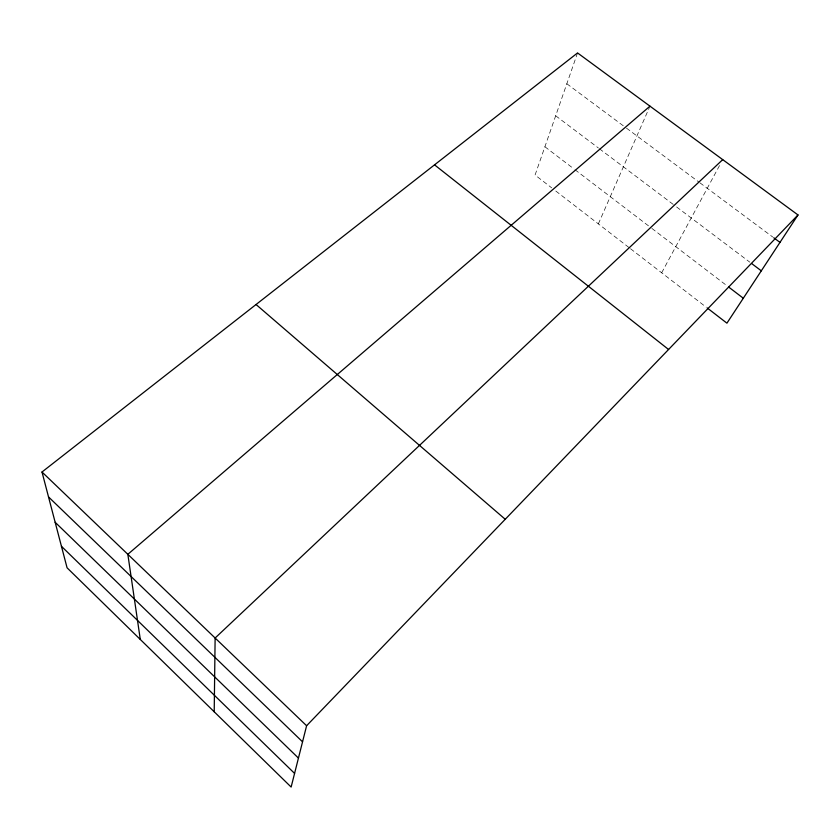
<?xml version="1.0" encoding="UTF-8"?>
<svg xmlns="http://www.w3.org/2000/svg" width="840" height="840" viewBox="0 0 840 840"><rect width="100%" height="100%" fill="white"/><g stroke="black" fill="none" stroke-linecap="round" stroke-linejoin="round"><path stroke-width="0.63" stroke-dasharray="4.2 3.15" d="M577.553 52.941L535.069 175.025L551.67 187.845M598.353 223.892L649.457 107.352M661.668 272.78L719.628 165.354M566.832 83.758L625.422 127.365M626.462 128.142L698.859 182.028M699.909 182.805L772.706 236.985M555.692 115.784L598.385 147.977M599.424 148.764L675.57 206.178M676.62 206.966L749.805 262.154M544.908 146.759L573.972 168.945M575.001 169.733L650.822 227.619M651.861 228.407L726.684 285.537M555.817 191.047L629.496 247.936M630.536 248.745L706.209 307.178"/><path stroke-width="1.26" d="M214.21 711.795L215.124 638.022L722.715 159.632M798 214.956L306.611 725.739L291.133 787.059L67.074 567.808L42 472.007L577.553 52.941L798 214.956L726.925 323.169L707.249 307.976M649.971 106.166L127.838 554.316L140.291 639.461M773.745 237.762L779.982 242.393M751.895 263.728L761.313 270.827M728.763 287.123L743.306 298.231M434.532 164.85L668.577 349.493M256.053 304.51L505.239 519.278M42 472.007L306.611 725.739M48.521 496.923L302.547 741.815M55.157 522.27L298.442 758.079M61.435 546.294L294.578 773.409"/></g></svg>
